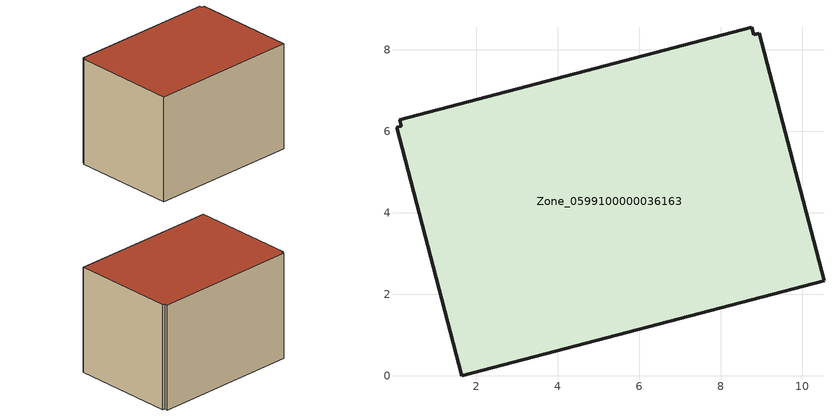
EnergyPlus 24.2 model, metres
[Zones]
Zone_0599100000036163
 floor ground (C_G): 8.94,8.41 10.53,2.33 1.64,0 0.04,6.09 0.16,6.12 0.12,6.28 8.75,8.55 8.8,8.37 z2.81
 wall outside (C_F): 8.75,8.55 0.12,6.28 0.16,6.12 0.04,6.09 1.64,0 10.53,2.33 8.94,8.41 8.8,8.37 8.75,8.55 z2.81:9.29
 roof outside (C_R): 10.53,2.33 8.94,8.41 8.8,8.37 8.75,8.55 0.12,6.28 0.16,6.12 0.04,6.09 1.64,0 z9.29
[BUILDING]
Pand.0599100000036163: North Axis=0; Terrain=City; Loads Convergence Tolerance Value=0.04; Temperature Convergence Tolerance Value=0.4; Solar Distribution=FullExterior; Maximum Number of Warmup Days=25; Minimum Number of Warmup Days=1
[Site:Location]
Rotterdam.The.Hague.AP_ZH_NLD Design_Conditions: Latitude=51.96; Longitude=4.45; Time Zone=1; Elevation=-4.5
[SITE:GROUNDTEMPERATURE:BUILDINGSURFACE]
18, 18, 18, 18, 18, 18, 18, 18, 18, 18, 18, 18
[MATERIAL] Thermal Absorptance=0.9; Solar Absorptance=0.7; Visible Absorptance=0.7
Name | Roughness | Thickness | Conductivity | Density | Specific Heat
G.TC.1946-1964 | MediumSmooth | 0.15 | 1 | 540 | 1210
F.TC.1946-1964 | Rough | 0.3 | 0.857143 | 1920 | 840
R.TC.1946-1964 | MediumRough | 0.2 | 0.235294 | 1500 | 1000
[CONSTRUCTION]
C_G: G.TC.1946-1964
C_F: F.TC.1946-1964
C_R: R.TC.1946-1964
[ZONE]
Zone_0599100000036163: Type=1; Multiplier=1; Ceiling Height=Autocalculate; Volume=Autocalculate; Floor Area=autocalculate; Part of Total Floor Area=Yes
[ZONEINFILTRATION:DESIGNFLOWRATE]
Infil_Zone_0599100000036163: Zone or ZoneList or Space or SpaceList=Zone_0599100000036163; Schedule=AlwaysOn; Design Flow Rate Calculation Method=Flow/Area; Flow Rate per Floor Area=0.003; Constant Term Coefficient=1; Temperature Term Coefficient=0; Velocity Term Coefficient=0; Velocity Squared Term Coefficient=0
[HVACTEMPLATE:ZONE:IDEALLOADSAIRSYSTEM]
Zone_0599100000036163: Maximum Heating Supply Air Temperature=50; Minimum Cooling Supply Air Temperature=13; Maximum Heating Supply Air Humidity Ratio=0.0156; Minimum Cooling Supply Air Humidity Ratio=0.0077; Heating Limit=NoLimit; Cooling Limit=NoLimit; Dehumidification Control Type=ConstantSensibleHeatRatio; Cooling Sensible Heat Ratio=0.7; Dehumidification Setpoint=60; Humidification Control Type=None; Humidification Setpoint=30; Outdoor Air Method=None; Outdoor Air Flow Rate per Person=0.00944; Outdoor Air Flow Rate per Zone Floor Area=0; Outdoor Air Flow Rate per Zone=0; Demand Controlled Ventilation Type=None; Outdoor Air Economizer Type=NoEconomizer; Heat Recovery Type=None; Sensible Heat Recovery Effectiveness=0.7; Latent Heat Recovery Effectiveness=0.65
[ZONECONTROL:THERMOSTAT]
ThermostatControl_Zone_0599100000036163: Zone or ZoneList=Zone_0599100000036163; Control Type Schedule=DualSetpointControlType; Control 1=Thermostat_Zone_0599100000036163; Temperature Difference Between Cutout And Setpoint=0
[THERMOSTATSETPOINT:DUALSETPOINT]
Thermostat_Zone_0599100000036163: Heating Setpoint Temperature Schedule=HeatingSetpoint_Zone_0599100000036163; Cooling Setpoint Temperature Schedule=CoolingSetpoint_Zone_0599100000036163
[SCHEDULE:COMPACT]
HeatingSetpoint_Zone_0599100000036163: Through: 12/31, For: AllDays, Until: 24:00, 21
CoolingSetpoint_Zone_0599100000036163: Through: 12/31, For: AllDays, Until: 24:00, 24
DualSetpointControlType: Through: 12/31, For: AllDays, Until: 24:00, 4
AlwaysOn: Through: 12/31, For: AllDays, Until: 24:00, 1
